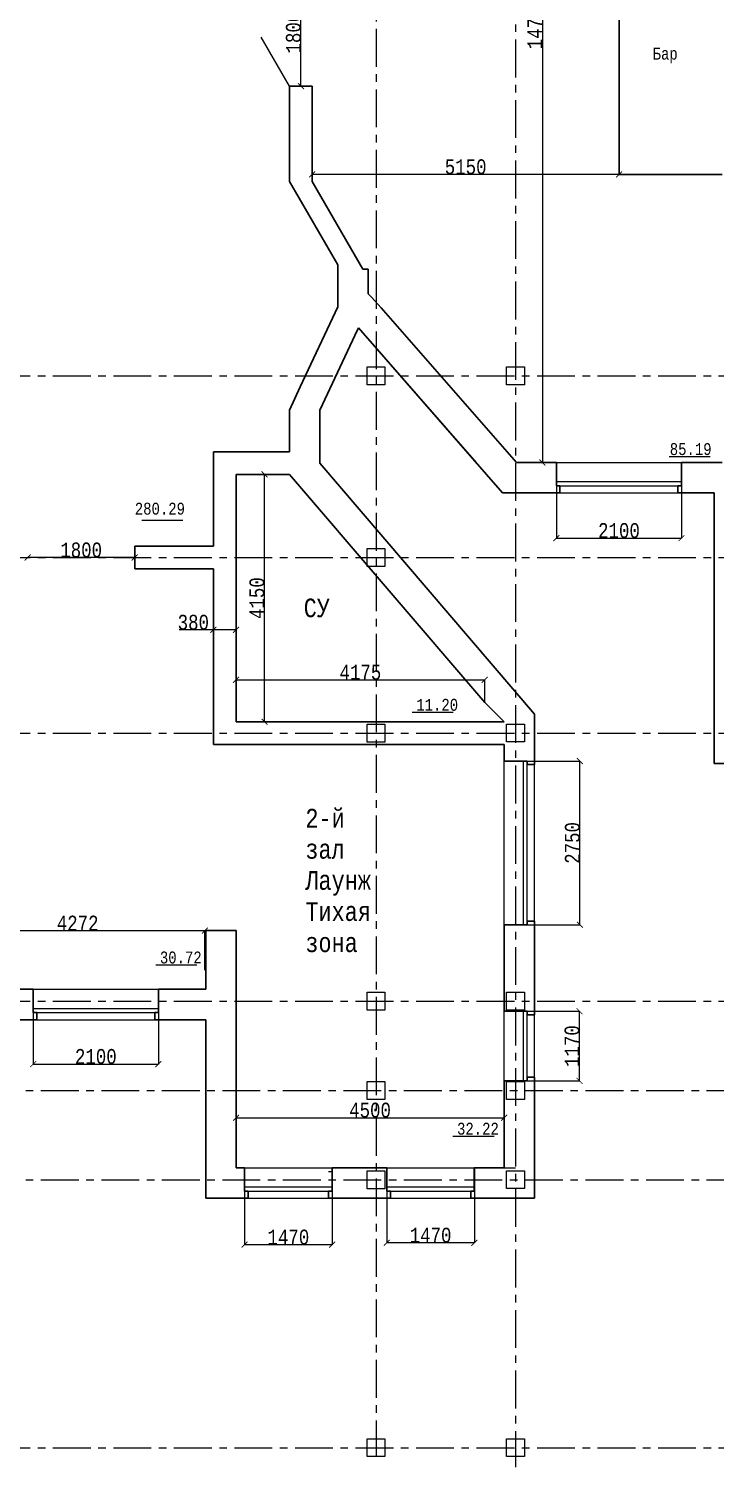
# Model space of a CAD drawing. Header units: millimetres. Extents: x -689206 to 4969298, y -1019800 to 703299.
# Drawn here: x 348724 to 360249, y 656832 to 680988 of the extents above; entities that cross this region are included whole.
import ezdxf

# ---------------------------------------------------------------- set-up
doc = ezdxf.new("R2010")
doc.units = ezdxf.units.MM
doc.linetypes.add('осеваяX2', pattern=[101.6, 63.5, -12.7, 12.7, -12.7])
for name, color, linetype, lineweight in [('несущие', 7, 'Continuous', 30), ('ОКНА', 250, 'Continuous', 20), ('РАЗМЕРЫ', 7, 'Continuous', 9), ('стены', 7, 'Continuous', 20)]:
    doc.layers.add(name, color=color, linetype=linetype, lineweight=lineweight)
doc.styles.add('Аннотативный', font='isocteur.ttf', dxfattribs={"width": 0.7, "height": 250})
doc.dimstyles.new('Аннотативный', dxfattribs={"dimscale": 0, "dimtxt": 250, "dimasz": 100, "dimexe": 1.25, "dimexo": 0.625, "dimtad": 1, "dimdec": 0, "dimtxsty": 'Аннотативный', "dimblk": 'ARCHTICK', "dimcen": 2.5, "dimadec": 0, "dimazin": 0, "dimtfac": 1, "dimtdec": 0, "dimtmove": 0, "dimatfit": 3, "dimfxl": 1, "dimarcsym": 0})

# ---------------------------------------------------------------- blocks, each defined once
blk = doc.blocks.new('_ArchTick')
at = {"color": 0, "linetype": 'ByBlock', "const_width": 0.15}
blk.add_lwpolyline([(-0.5, -0.5), (0.5, 0.5)], dxfattribs=at)
blk = doc.blocks.new('*D92')
at = {"layer": 'Defpoints', "color": 0, "lineweight": 20, "transparency": 16777216}
for p in [(352204, 662702), (356704, 662702), (356704, 662702)]:
    blk.add_point(p, dxfattribs=at)
at = {"layer": 'стены', "color": 0, "lineweight": -2, "transparency": 16777216}
for p, q in [((352204, 662702), (352204, 662703)), ((352204, 662702), (356704, 662702)), ((356704, 662701), (356704, 662701))]:
    blk.add_line(p, q, dxfattribs=at)
at = {"layer": 'стены', "color": 0, "lineweight": -2, "transparency": 16777216, "xscale": 100, "yscale": 100, "zscale": 100, "rotation": 180}
blk.add_blockref('_ArchTick', (352204, 662702), dxfattribs=at)
at = {"layer": 'стены', "color": 0, "lineweight": -2, "transparency": 16777216, "xscale": 100, "yscale": 100, "zscale": 100}
blk.add_blockref('_ArchTick', (356704, 662702), dxfattribs=at)
at = {"layer": 'стены', "color": 0, "lineweight": 13, "transparency": 16777216, "insert": (354454, 662827), "char_height": 250, "attachment_point": 5, "style": 'Аннотативный'}
blk.add_mtext('4500', dxfattribs=at)
blk = doc.blocks.new('*D99')
at = {"layer": 'Defpoints', "color": 0, "lineweight": 20, "transparency": 16777216}
for p in [(351681, 665844), (347409, 665176), (351681, 665176)]:
    blk.add_point(p, dxfattribs=at)
at = {"layer": 'стены', "color": 0, "lineweight": -2, "transparency": 16777216}
for p, q in [((347409, 665177), (347409, 665845)), ((347409, 665844), (351681, 665844)), ((351681, 665177), (351681, 665845))]:
    blk.add_line(p, q, dxfattribs=at)
at = {"layer": 'стены', "color": 0, "lineweight": -2, "transparency": 16777216, "xscale": 100, "yscale": 100, "zscale": 100, "rotation": 180}
blk.add_blockref('_ArchTick', (347409, 665844), dxfattribs=at)
at = {"layer": 'стены', "color": 0, "lineweight": -2, "transparency": 16777216, "xscale": 100, "yscale": 100, "zscale": 100}
blk.add_blockref('_ArchTick', (351681, 665844), dxfattribs=at)
at = {"layer": 'стены', "color": 0, "lineweight": 13, "transparency": 16777216, "insert": (349545, 665969), "char_height": 250, "attachment_point": 5, "style": 'Аннотативный'}
blk.add_mtext('4272', dxfattribs=at)
blk = doc.blocks.new('*D65')
at = {"layer": 'Defpoints', "color": 0, "lineweight": 20, "transparency": 16777216}
for p in [(356379, 670054), (352204, 669674), (356379, 669674)]:
    blk.add_point(p, dxfattribs=at)
at = {"layer": 'стены', "color": 0, "lineweight": -2, "transparency": 16777216}
for p, q in [((352204, 669674), (352204, 670055)), ((352204, 670054), (356379, 670054)), ((356379, 669674), (356379, 670055))]:
    blk.add_line(p, q, dxfattribs=at)
at = {"layer": 'стены', "color": 0, "lineweight": -2, "transparency": 16777216, "xscale": 100, "yscale": 100, "zscale": 100, "rotation": 180}
blk.add_blockref('_ArchTick', (352204, 670054), dxfattribs=at)
at = {"layer": 'стены', "color": 0, "lineweight": -2, "transparency": 16777216, "xscale": 100, "yscale": 100, "zscale": 100}
blk.add_blockref('_ArchTick', (356379, 670054), dxfattribs=at)
at = {"layer": 'стены', "color": 0, "lineweight": 13, "transparency": 16777216, "insert": (354292, 670180), "char_height": 250, "attachment_point": 5, "style": 'Аннотативный'}
blk.add_mtext('4175', dxfattribs=at)
blk = doc.blocks.new('*D140')
at = {"layer": 'Defpoints', "color": 0, "lineweight": 20, "transparency": 16777216}
for p in [(353483, 678543), (353483, 678543), (358634, 678543)]:
    blk.add_point(p, dxfattribs=at)
at = {"layer": 'стены', "color": 0, "lineweight": -2, "transparency": 16777216}
for p, q in [((353483, 678544), (353483, 678545)), ((358634, 678543), (353483, 678543)), ((358634, 678544), (358634, 678545))]:
    blk.add_line(p, q, dxfattribs=at)
at = {"layer": 'стены', "color": 0, "lineweight": -2, "transparency": 16777216, "xscale": 100, "yscale": 100, "zscale": 100, "rotation": 180}
blk.add_blockref('_ArchTick', (353483, 678543), dxfattribs=at)
at = {"layer": 'стены', "color": 0, "lineweight": -2, "transparency": 16777216, "xscale": 100, "yscale": 100, "zscale": 100}
blk.add_blockref('_ArchTick', (358634, 678543), dxfattribs=at)
at = {"layer": 'стены', "color": 0, "transparency": 16777216, "insert": (356059, 678669), "char_height": 250, "attachment_point": 5, "style": 'Аннотативный'}
blk.add_mtext('5150', dxfattribs=at)
blk = doc.blocks.new('*D216')
at = {"layer": 'Defpoints', "color": 0, "lineweight": 20, "transparency": 16777216}
for p in [(356704, 664489), (357972, 664489), (356704, 663319)]:
    blk.add_point(p, dxfattribs=at)
at = {"layer": 'ОКНА', "color": 0, "lineweight": -2, "transparency": 16777216}
for p, q in [((356705, 664489), (357973, 664489)), ((357972, 663319), (357972, 664489)), ((356705, 663319), (357973, 663319))]:
    blk.add_line(p, q, dxfattribs=at)
at = {"layer": 'ОКНА', "color": 0, "lineweight": -2, "transparency": 16777216, "xscale": 100, "yscale": 100, "zscale": 100}
for p, rotation in [((357972, 664489), 90), ((357972, 663319), 270)]:
    blk.add_blockref('_ArchTick', p, dxfattribs=dict(at, rotation=rotation))
at = {"layer": 'ОКНА', "color": 0, "lineweight": 13, "transparency": 16777216, "insert": (357846, 663904), "char_height": 250, "attachment_point": 5, "rotation": 90, "style": 'Аннотативный'}
blk.add_mtext('1170', dxfattribs=at)
blk = doc.blocks.new('*D249')
at = {"layer": 'Defpoints', "color": 0, "linetype": 'ByBlock', "lineweight": 20, "transparency": 16777216}
for p in [(348800, 664857), (350900, 664857), (350900, 663602)]:
    blk.add_point(p, dxfattribs=at)
at = {"layer": 'РАЗМЕРЫ', "color": 0, "linetype": 'ByBlock', "lineweight": -2, "transparency": 16777216}
for p, q in [((348800, 664857), (348800, 663601)), ((350900, 664857), (350900, 663601)), ((348800, 663602), (350900, 663602))]:
    blk.add_line(p, q, dxfattribs=at)
at = {"layer": 'РАЗМЕРЫ', "color": 0, "linetype": 'ByBlock', "lineweight": -2, "transparency": 16777216, "xscale": 100, "yscale": 100, "zscale": 100, "rotation": 180}
blk.add_blockref('_ArchTick', (348800, 663602), dxfattribs=at)
at = {"layer": 'РАЗМЕРЫ', "color": 0, "linetype": 'ByBlock', "lineweight": -2, "transparency": 16777216, "xscale": 100, "yscale": 100, "zscale": 100}
blk.add_blockref('_ArchTick', (350900, 663602), dxfattribs=at)
at = {"layer": 'РАЗМЕРЫ', "color": 0, "linetype": 'ByBlock', "lineweight": 13, "transparency": 16777216, "insert": (349850, 663728), "char_height": 250, "attachment_point": 5, "style": 'Аннотативный'}
blk.add_mtext('2100', dxfattribs=at)
blk = doc.blocks.new('*D250')
at = {"layer": 'Defpoints', "color": 0, "linetype": 'ByBlock', "lineweight": 20, "transparency": 16777216}
for p in [(352348, 661858), (353818, 661858), (353818, 660570)]:
    blk.add_point(p, dxfattribs=at)
at = {"layer": 'РАЗМЕРЫ', "color": 0, "linetype": 'ByBlock', "lineweight": -2, "transparency": 16777216}
for p, q in [((352348, 661857), (352348, 660568)), ((353818, 661857), (353818, 660568)), ((352348, 660570), (353818, 660570))]:
    blk.add_line(p, q, dxfattribs=at)
at = {"layer": 'РАЗМЕРЫ', "color": 0, "linetype": 'ByBlock', "lineweight": -2, "transparency": 16777216, "xscale": 100, "yscale": 100, "zscale": 100, "rotation": 180}
blk.add_blockref('_ArchTick', (352348, 660570), dxfattribs=at)
at = {"layer": 'РАЗМЕРЫ', "color": 0, "linetype": 'ByBlock', "lineweight": -2, "transparency": 16777216, "xscale": 100, "yscale": 100, "zscale": 100}
blk.add_blockref('_ArchTick', (353818, 660570), dxfattribs=at)
at = {"layer": 'РАЗМЕРЫ', "color": 0, "linetype": 'ByBlock', "lineweight": 13, "transparency": 16777216, "insert": (353083, 660695), "char_height": 250, "attachment_point": 5, "style": 'Аннотативный'}
blk.add_mtext('1470', dxfattribs=at)
blk = doc.blocks.new('*D251')
at = {"layer": 'Defpoints', "color": 0, "linetype": 'ByBlock', "lineweight": 20, "transparency": 16777216}
for p in [(354735, 661858), (356205, 661858), (354735, 660601)]:
    blk.add_point(p, dxfattribs=at)
at = {"layer": 'РАЗМЕРЫ', "color": 0, "linetype": 'ByBlock', "lineweight": -2, "transparency": 16777216}
for p, q in [((354735, 661857), (354735, 660600)), ((356205, 661857), (356205, 660600)), ((356205, 660601), (354735, 660601))]:
    blk.add_line(p, q, dxfattribs=at)
at = {"layer": 'РАЗМЕРЫ', "color": 0, "linetype": 'ByBlock', "lineweight": -2, "transparency": 16777216, "xscale": 100, "yscale": 100, "zscale": 100, "rotation": 180}
blk.add_blockref('_ArchTick', (354735, 660601), dxfattribs=at)
at = {"layer": 'РАЗМЕРЫ', "color": 0, "linetype": 'ByBlock', "lineweight": -2, "transparency": 16777216, "xscale": 100, "yscale": 100, "zscale": 100}
blk.add_blockref('_ArchTick', (356205, 660601), dxfattribs=at)
at = {"layer": 'РАЗМЕРЫ', "color": 0, "linetype": 'ByBlock', "lineweight": 13, "transparency": 16777216, "insert": (355470, 660727), "char_height": 250, "attachment_point": 5, "style": 'Аннотативный'}
blk.add_mtext('1470', dxfattribs=at)
blk = doc.blocks.new('*D252')
at = {"layer": 'Defpoints', "color": 0, "linetype": 'ByBlock', "lineweight": 20, "transparency": 16777216}
for p in [(356704, 668691), (357977, 668691), (356704, 665941)]:
    blk.add_point(p, dxfattribs=at)
at = {"layer": 'РАЗМЕРЫ', "color": 0, "linetype": 'ByBlock', "lineweight": -2, "transparency": 16777216}
for p, q in [((356705, 668691), (357979, 668691)), ((357977, 665941), (357977, 668691)), ((356705, 665941), (357979, 665941))]:
    blk.add_line(p, q, dxfattribs=at)
at = {"layer": 'РАЗМЕРЫ', "color": 0, "linetype": 'ByBlock', "lineweight": -2, "transparency": 16777216, "xscale": 100, "yscale": 100, "zscale": 100}
for p, rotation in [((357977, 668691), 90), ((357977, 665941), 270)]:
    blk.add_blockref('_ArchTick', p, dxfattribs=dict(at, rotation=rotation))
at = {"layer": 'РАЗМЕРЫ', "color": 0, "linetype": 'ByBlock', "lineweight": 13, "transparency": 16777216, "insert": (357852, 667316), "char_height": 250, "attachment_point": 5, "rotation": 90, "style": 'Аннотативный'}
blk.add_mtext('2750', dxfattribs=at)
blk = doc.blocks.new('*D259')
at = {"layer": 'Defpoints', "color": 0, "linetype": 'ByBlock', "lineweight": 20, "transparency": 16777216}
for p in [(357583, 673705), (359683, 673705), (359683, 672434)]:
    blk.add_point(p, dxfattribs=at)
at = {"layer": 'РАЗМЕРЫ', "color": 0, "linetype": 'ByBlock', "lineweight": -2, "transparency": 16777216}
for p, q in [((357583, 673704), (357583, 672433)), ((359683, 673704), (359683, 672433)), ((357583, 672434), (359683, 672434))]:
    blk.add_line(p, q, dxfattribs=at)
at = {"layer": 'РАЗМЕРЫ', "color": 0, "linetype": 'ByBlock', "lineweight": -2, "transparency": 16777216, "xscale": 100, "yscale": 100, "zscale": 100, "rotation": 180}
blk.add_blockref('_ArchTick', (357583, 672434), dxfattribs=at)
at = {"layer": 'РАЗМЕРЫ', "color": 0, "linetype": 'ByBlock', "lineweight": -2, "transparency": 16777216, "xscale": 100, "yscale": 100, "zscale": 100}
blk.add_blockref('_ArchTick', (359683, 672434), dxfattribs=at)
at = {"layer": 'РАЗМЕРЫ', "color": 0, "linetype": 'ByBlock', "lineweight": 13, "transparency": 16777216, "insert": (358633, 672560), "char_height": 250, "attachment_point": 5, "style": 'Аннотативный'}
blk.add_mtext('2100', dxfattribs=at)
blk = doc.blocks.new('*D261')
at = {"layer": 'Defpoints', "color": 0, "linetype": 'ByBlock', "lineweight": 20, "transparency": 16777216}
for p in [(357348, 688460), (357348, 673705), (357348, 673705)]:
    blk.add_point(p, dxfattribs=at)
at = {"layer": 'РАЗМЕРЫ', "color": 0, "linetype": 'ByBlock', "lineweight": -2, "transparency": 16777216}
for p, q in [((357348, 688460), (357349, 688460)), ((357348, 688460), (357348, 673705)), ((357348, 673705), (357349, 673705))]:
    blk.add_line(p, q, dxfattribs=at)
at = {"layer": 'РАЗМЕРЫ', "color": 0, "linetype": 'ByBlock', "lineweight": -2, "transparency": 16777216, "xscale": 100, "yscale": 100, "zscale": 100}
for p, rotation in [((357348, 688460), 90), ((357348, 673705), 270)]:
    blk.add_blockref('_ArchTick', p, dxfattribs=dict(at, rotation=rotation))
at = {"layer": 'РАЗМЕРЫ', "color": 0, "linetype": 'ByBlock', "lineweight": 13, "transparency": 16777216, "insert": (357222, 681082), "char_height": 250, "attachment_point": 5, "rotation": 90, "style": 'Аннотативный'}
blk.add_mtext('14760', dxfattribs=at)
blk = doc.blocks.new('*D262')
at = {"layer": 'Defpoints', "color": 0, "linetype": 'ByBlock', "lineweight": 20, "transparency": 16777216}
for p in [(352204, 673504), (352682, 673504), (352204, 669350)]:
    blk.add_point(p, dxfattribs=at)
at = {"layer": 'РАЗМЕРЫ', "color": 0, "linetype": 'ByBlock', "lineweight": -2, "transparency": 16777216}
for p, q in [((352205, 673504), (352683, 673504)), ((352682, 669350), (352682, 673504)), ((352205, 669350), (352683, 669350))]:
    blk.add_line(p, q, dxfattribs=at)
at = {"layer": 'РАЗМЕРЫ', "color": 0, "linetype": 'ByBlock', "lineweight": -2, "transparency": 16777216, "xscale": 100, "yscale": 100, "zscale": 100}
for p, rotation in [((352682, 673504), 90), ((352682, 669350), 270)]:
    blk.add_blockref('_ArchTick', p, dxfattribs=dict(at, rotation=rotation))
at = {"layer": 'РАЗМЕРЫ', "color": 0, "linetype": 'ByBlock', "lineweight": 13, "transparency": 16777216, "insert": (352556, 671427), "char_height": 250, "attachment_point": 5, "rotation": 90, "style": 'Аннотативный'}
blk.add_mtext('4150', dxfattribs=at)
blk = doc.blocks.new('*D280')
at = {"layer": 'Defpoints', "color": 0, "linetype": 'ByBlock', "lineweight": 20, "transparency": 16777216}
for p in [(353293, 681824), (353293, 681824), (353293, 680024)]:
    blk.add_point(p, dxfattribs=at)
at = {"layer": 'РАЗМЕРЫ', "color": 0, "linetype": 'ByBlock', "lineweight": -2, "transparency": 16777216}
for p, q in [((353293, 680024), (353293, 681824)), ((353294, 681824), (353295, 681824)), ((353294, 680024), (353295, 680024))]:
    blk.add_line(p, q, dxfattribs=at)
at = {"layer": 'РАЗМЕРЫ', "color": 0, "linetype": 'ByBlock', "lineweight": -2, "transparency": 16777216, "xscale": 100, "yscale": 100, "zscale": 100}
for p, rotation in [((353293, 681824), 90), ((353293, 680024), 270)]:
    blk.add_blockref('_ArchTick', p, dxfattribs=dict(at, rotation=rotation))
at = {"layer": 'РАЗМЕРЫ', "color": 0, "linetype": 'ByBlock', "lineweight": 13, "transparency": 16777216, "insert": (353168, 680924), "char_height": 250, "attachment_point": 5, "rotation": 90, "style": 'Аннотативный'}
blk.add_mtext('1800', dxfattribs=at)
blk = doc.blocks.new('*D284')
at = {"layer": 'Defpoints', "color": 0, "linetype": 'ByBlock', "lineweight": 20, "transparency": 16777216}
for p in [(351824, 670894), (351824, 670894), (352204, 670894)]:
    blk.add_point(p, dxfattribs=at)
at = {"layer": 'РАЗМЕРЫ', "color": 0, "linetype": 'ByBlock', "lineweight": -2, "transparency": 16777216}
for p, q in [((351824, 670894), (351251, 670894)), ((351824, 670895), (351824, 670896)), ((352204, 670894), (351824, 670894)), ((352204, 670895), (352204, 670896))]:
    blk.add_line(p, q, dxfattribs=at)
at = {"layer": 'РАЗМЕРЫ', "color": 0, "linetype": 'ByBlock', "lineweight": -2, "transparency": 16777216, "xscale": 100, "yscale": 100, "zscale": 100, "rotation": 180}
blk.add_blockref('_ArchTick', (351824, 670894), dxfattribs=at)
at = {"layer": 'РАЗМЕРЫ', "color": 0, "linetype": 'ByBlock', "lineweight": -2, "transparency": 16777216, "xscale": 100, "yscale": 100, "zscale": 100}
blk.add_blockref('_ArchTick', (352204, 670894), dxfattribs=at)
at = {"layer": 'РАЗМЕРЫ', "color": 0, "linetype": 'ByBlock', "lineweight": 13, "transparency": 16777216, "insert": (351487, 671020), "char_height": 250, "attachment_point": 5, "style": 'Аннотативный'}
blk.add_mtext('380', dxfattribs=at)
blk = doc.blocks.new('*D483')
at = {"layer": 'Defpoints', "color": 0, "linetype": 'ByBlock', "lineweight": 20, "transparency": 16777216}
for p in [(348704, 672109), (348704, 672109), (350504, 672108)]:
    blk.add_point(p, dxfattribs=at)
at = {"layer": 'РАЗМЕРЫ', "color": 0, "linetype": 'ByBlock', "lineweight": -2, "transparency": 16777216}
for p, q in [((348704, 672109), (348704, 672110)), ((350504, 672109), (348704, 672109)), ((350504, 672108), (350504, 672110))]:
    blk.add_line(p, q, dxfattribs=at)
at = {"layer": 'РАЗМЕРЫ', "color": 0, "linetype": 'ByBlock', "lineweight": -2, "transparency": 16777216, "xscale": 100, "yscale": 100, "zscale": 100, "rotation": 180}
blk.add_blockref('_ArchTick', (348704, 672109), dxfattribs=at)
at = {"layer": 'РАЗМЕРЫ', "color": 0, "linetype": 'ByBlock', "lineweight": -2, "transparency": 16777216, "xscale": 100, "yscale": 100, "zscale": 100}
blk.add_blockref('_ArchTick', (350504, 672109), dxfattribs=at)
at = {"layer": 'РАЗМЕРЫ', "color": 0, "linetype": 'ByBlock', "lineweight": 20, "transparency": 16777216, "insert": (349604, 672234), "char_height": 250, "attachment_point": 5, "style": 'Аннотативный'}
blk.add_mtext('1800', dxfattribs=at)

msp = doc.modelspace()

# ---------------------------------------------------------------- linework, layer by layer
at = {"layer": 'несущие', "color": 18, "linetype": 'ByBlock', "lineweight": 30, "true_color": 0x000000}
for p, q in [((353912.7, 676320.2), (353912.7, 677023.9)), ((354422.7, 676539.1), (354422.7, 676951.8)), ((354479.1, 676478.8), (354422.7, 676539.1)), ((353280.8, 674973.1), (353099.1, 674584.8)), ((353099.1, 673883.8), (353099.1, 674584.8))]:
    msp.add_line(p, q, dxfattribs=at)
at = {"layer": 'несущие', "color": 0}
for p, q in [((353099.1, 673883.8), (351824.3, 673883.8)), ((352204.3, 673883.8), (351824.3, 673883.8)), ((351824.3, 673883.8), (351824.3, 672297.8)), ((351824.3, 671917.8), (351824.3, 668969.8)), ((356379.4, 669673.8), (356704.3, 669349.8)), ((352204.3, 669349.8), (356704.3, 669349.8)), ((356704.3, 668969.8), (351824.3, 668969.8)), ((351694.3, 665843.8), (351694.3, 664857.4)), ((347408.8, 664857.4), (348799.9, 664857.4)), ((350899.9, 664857.4), (351694.3, 664857.4)), ((348859.9, 664347.4), (347540.6, 664347.4)), ((351694.3, 664347.4), (350839.9, 664347.4)), ((356704.3, 664489.5), (357094.3, 664489.5)), ((356704.3, 663319.5), (357094.3, 663319.5))]:
    msp.add_line(p, q, dxfattribs=at)
at = {"layer": 'несущие', "lineweight": 30}
for p, q in [((360233.7, 668647.8), (360233.7, 669246.4)), ((351694.3, 661347.8), (351694.3, 661857.8)), ((351694.3, 661795.3), (351694.3, 661657.8)), ((352204.3, 661857.8), (352348.3, 661857.8)), ((352204.3, 661857.8), (352348.3, 661857.8)), ((353818.3, 661857.8), (354734.7, 661857.8)), ((356204.7, 661857.8), (356704.3, 661857.8)), ((357214.3, 661857.8), (357214.3, 661347.8)), ((352408.3, 661347.8), (351694.3, 661347.8)), ((354794.7, 661347.8), (353758.3, 661347.8)), ((357214.3, 661347.8), (356144.7, 661347.8))]:
    msp.add_line(p, q, dxfattribs=at)
at = {"layer": 'ОКНА'}
for p, q in [((357582.8, 673314.6), (357582.8, 673384.6)), ((357582.8, 673384.6), (359682.8, 673384.6)), ((357642.8, 673314.6), (359622.8, 673314.6)), ((348799.9, 664537.4), (350899.9, 664537.4)), ((348799.9, 664467.4), (350899.9, 664467.4)), ((352348.3, 661537.8), (353818.3, 661537.8)), ((352408.3, 661467.8), (353758.3, 661467.8)), ((354734.7, 661537.8), (356204.7, 661537.8)), ((354794.7, 661467.8), (356144.7, 661467.8))]:
    msp.add_line(p, q, dxfattribs=at)
at = {"layer": 'ОКНА', "lineweight": 25}
for p, q in [((357024.3, 668690.8), (357024.3, 665940.8)), ((357094.3, 666000.8), (357094.3, 668630.8)), ((357024.3, 664489.5), (357024.3, 663319.5)), ((357094.3, 663319.5), (357094.3, 664489.5))]:
    msp.add_line(p, q, dxfattribs=at)
at = {"layer": 'ОКНА', "color": 0}
for p, q in [((348799.9, 664857.4), (350899.9, 664857.4)), ((348859.9, 664347.4), (350839.9, 664347.4)), ((352348.3, 661857.8), (353818.3, 661857.8)), ((354734.7, 661857.8), (356204.7, 661857.8)), ((356704.3, 661857.8), (356894.3, 661857.8)), ((352408.3, 661347.8), (353758.3, 661347.8)), ((354794.7, 661347.8), (356144.7, 661347.8))]:
    msp.add_line(p, q, dxfattribs=at)
at = {"layer": 'ОКНА', "color": 18, "lineweight": 30, "true_color": 0x000000}
for p, q in [((352348.3, 661467.8), (352408.3, 661467.8)), ((352408.3, 661347.8), (352408.3, 661467.8)), ((353818.3, 661467.8), (353758.3, 661467.8)), ((353758.3, 661467.8), (353758.3, 661347.8)), ((354734.7, 661467.8), (354794.7, 661467.8)), ((354794.7, 661347.8), (354794.7, 661467.8)), ((356204.7, 661467.8), (356144.7, 661467.8)), ((356144.7, 661467.8), (356144.7, 661347.8))]:
    msp.add_line(p, q, dxfattribs=at)
at = {"layer": 'ОКНА', "color": 7, "lineweight": 30, "true_color": 0xffffff}
for p, q in [((352408.3, 661467.8), (352408.3, 661347.8)), ((354794.7, 661467.8), (354794.7, 661347.8))]:
    msp.add_line(p, q, dxfattribs=at)
at = {"layer": 'РАЗМЕРЫ', "lineweight": 30}
for p, q in [((354479.1, 676478.8), (354643, 676303.2)), ((354643, 676303.2), (356910.5, 673704.6)), ((354261.2, 675965.1), (356678.7, 673194.6)), ((357027.7, 673704.6), (356910.5, 673704.6)), ((357582.8, 673704.6), (357027.7, 673704.6)), ((360363.7, 673704.6), (359682.8, 673704.6)), ((357582.8, 673314.6), (357642.8, 673314.6)), ((357642.8, 673314.6), (357642.8, 673194.6)), ((359682.8, 673314.6), (359622.8, 673314.6)), ((359622.8, 673314.6), (359622.8, 673194.6)), ((357642.8, 673194.6), (356678.7, 673194.6)), ((360233.7, 673194.6), (359622.8, 673194.6)), ((357094.3, 668690.8), (357094.3, 668630.8)), ((357094.3, 668630.8), (357214.3, 668630.8)), ((357214.3, 668630.8), (357094.3, 668630.8)), ((357094.3, 665940.8), (357094.3, 666000.8)), ((357094.3, 666000.8), (357214.3, 666000.8)), ((348799.9, 664467.4), (348859.9, 664467.4)), ((348859.9, 664347.4), (348859.9, 664467.4)), ((350899.9, 664467.4), (350839.9, 664467.4)), ((350839.9, 664467.4), (350839.9, 664347.4)), ((357094.3, 664489.5), (357094.3, 664429.5)), ((357214.3, 664429.5), (357094.3, 664429.5)), ((357094.3, 663319.5), (357094.3, 663379.5)), ((357094.3, 663379.5), (357214.3, 663379.5))]:
    msp.add_line(p, q, dxfattribs=at)
at = {"layer": 'РАЗМЕРЫ', "color": 114, "true_color": 0x139b48}
for p, q in [((359474.6, 673805.8), (360163.9, 673805.8)), ((350624.3, 672737.8), (351313.5, 672737.8)), ((355162.4, 669511.2), (355851.7, 669511.2)), ((350857.6, 665268.2), (351546.9, 665268.2)), ((355846.6, 662392.4), (356535.8, 662392.4))]:
    msp.add_line(p, q, dxfattribs=at)
at = {"layer": 'РАЗМЕРЫ'}
for p, q in [((357582.8, 673704.6), (359682.8, 673704.6)), ((357642.8, 673194.6), (359622.8, 673194.6)), ((356704.3, 665940.8), (356704.3, 668690.8)), ((357214.3, 666000.8), (357214.3, 668630.8)), ((356704.3, 663309.8), (356704.3, 664489.5)), ((357214.3, 663379.5), (357214.3, 664429.5))]:
    msp.add_line(p, q, dxfattribs=at)
at = {"layer": 'РАЗМЕРЫ', "linetype": 'ByBlock', "lineweight": 30}
msp.add_line((350504.3, 672297.8), (350504.3, 671917.8), dxfattribs=at)
at = {"layer": 'стены', "color": 1, "linetype": 'осеваяX2', "lineweight": 15, "ltscale": 10}
for p, q in [((354554.2, 701305.3), (354554.2, 657009.8)), ((356894.3, 701127.2), (356894.3, 656831.8)), ((312554.2, 675159.8), (384704.2, 675159.8)), ((312554.2, 672107.8), (384704.2, 672107.8)), ((312554.2, 669159.8), (384704.2, 669159.8)), ((312554.2, 664657.8), (384704.2, 664657.8)), ((312351.9, 663157.8), (384501.9, 663157.8)), ((312351.9, 661657.8), (384501.9, 661657.8)), ((312554.2, 657157.8), (384704.2, 657157.8))]:
    msp.add_line(p, q, dxfattribs=at)
at = {"layer": 'стены', "lineweight": 30}
for p, q in [((358634.1, 678543.3), (358634.1, 682704.3)), ((353103.3, 678425.8), (353103.3, 680023.6)), ((353483.3, 680023.6), (353103.3, 680023.6)), ((353483.3, 678425.8), (353483.3, 680023.6)), ((353912.7, 677023.9), (353103.3, 678425.8)), ((354334.3, 676951.8), (353483.3, 678425.8)), ((360363.6, 678543.3), (358634.1, 678543.3)), ((354422.7, 676951.8), (354334.3, 676951.8)), ((353912.7, 676320.2), (353280.8, 674973.1)), ((354240.9, 675929.8), (353609.1, 674582.8)), ((354240.9, 675929.8), (354261.2, 675965.1)), ((354261.2, 675965.1), (356224, 673715.7)), ((354261.2, 675965.1), (356233.7, 673704.6)), ((353609.1, 673691.9), (353609.1, 674582.8)), ((352204.3, 669349.8), (352204.3, 673503.8)), ((352204.3, 673503.8), (353099.1, 673503.8)), ((356379.4, 669673.8), (353099.1, 673503.8)), ((357214.3, 669477.3), (353609.1, 673691.9)), ((357582.8, 673314.6), (357582.8, 673704.6)), ((356678.7, 673194.6), (357642.8, 673194.6)), ((359622.8, 673194.6), (360233.7, 673194.6)), ((360233.7, 671441.8), (360233.7, 673194.6)), ((350504.3, 672297.8), (351824.3, 672297.8)), ((350504.3, 671917.8), (351824.3, 671917.8)), ((354737.3, 671588.8), (354739.2, 671588.8)), ((354841.8, 671468.8), (354842, 671468.8)), ((360233.7, 669245.2), (360233.7, 671441.8)), ((357214.3, 669479.3), (357118.1, 669589.8)), ((357214.3, 668630.8), (357214.3, 669477.3)), ((356704.3, 668690.8), (356704.3, 668969.8)), ((363609.9, 668647.8), (360233.7, 668647.8)), ((357214.3, 666000.8), (357214.3, 664429.5)), ((351694.3, 665843.8), (352204.3, 665843.8)), ((352204.3, 661857.8), (352204.3, 665843.8)), ((356704.3, 664489.5), (356704.3, 665940.8)), ((348799.9, 664857.4), (348799.9, 664467.4)), ((350899.9, 664467.4), (350899.9, 664857.4)), ((351694.3, 661795.3), (351694.3, 664347.4)), ((357214.3, 663379.5), (357214.3, 661795.3)), ((356704.3, 661857.8), (356704.3, 663319.5))]:
    msp.add_line(p, q, dxfattribs=at)
at = {"layer": 'стены', "lineweight": 25}
for p, q in [((353103.3, 680023.6), (352628, 680846.9)), ((353103.3, 679480), (353103.3, 680023.6))]:
    msp.add_line(p, q, dxfattribs=at)
at = {"layer": 'стены', "color": 18, "lineweight": 30, "true_color": 0x000000}
for p, q in [((359682.8, 673704.6), (359682.8, 673314.6)), ((356704.3, 668690.8), (357094.3, 668690.8)), ((357094.3, 665940.8), (356704.3, 665940.8)), ((352348.3, 661857.8), (352348.3, 661467.8)), ((353818.3, 661467.8), (353818.3, 661857.8)), ((354734.7, 661857.8), (354734.7, 661467.8)), ((356204.7, 661467.8), (356204.7, 661857.8))]:
    msp.add_line(p, q, dxfattribs=at)
at = {"layer": 'стены'}
for p, q in [((357214.3, 668630.8), (357214.3, 669477.3)), ((357214.3, 666000.8), (357214.3, 665370.3)), ((357214.3, 662740.3), (357214.3, 662209.8)), ((357214.3, 661795.3), (357214.3, 662305.3))]:
    msp.add_line(p, q, dxfattribs=at)
at = {"layer": 'стены', "color": 152, "lineweight": 25, "true_color": 0x2776bb}
msp.add_line((353758.6, 661795.3), (353818.6, 661795.3), dxfattribs=at)
at = {"layer": 'стены', "color": 240, "true_color": 0xed1f24}
for points in [[(354404.2, 675309.8), (354704.2, 675309.8), (354704.2, 675009.8), (354404.2, 675009.8)], [(356744.3, 675309.8), (357044.3, 675309.8), (357044.3, 675009.8), (356744.3, 675009.8)], [(354404.2, 672258.8), (354704.2, 672258.8), (354704.2, 671958.8), (354404.2, 671958.8)], [(354404.2, 669309.8), (354704.2, 669309.8), (354704.2, 669009.8), (354404.2, 669009.8)], [(356744.3, 669311.8), (357044.3, 669311.8), (357044.3, 669011.8), (356744.3, 669011.8)], [(354404.2, 664807.8), (354704.2, 664807.8), (354704.2, 664507.8), (354404.2, 664507.8)], [(356744.3, 664809.8), (357044.3, 664809.8), (357044.3, 664509.8), (356744.3, 664509.8)], [(354404.2, 663309.8), (354704.2, 663309.8), (354704.2, 663009.8), (354404.2, 663009.8)], [(356744.3, 663309.8), (357044.3, 663309.8), (357044.3, 663009.8), (356744.3, 663009.8)], [(354404.2, 661807.8), (354704.2, 661807.8), (354704.2, 661507.8), (354404.2, 661507.8)], [(356744.3, 661809.8), (357044.3, 661809.8), (357044.3, 661509.8), (356744.3, 661509.8)], [(354404.2, 657309.8), (354704.2, 657309.8), (354704.2, 657009.8), (354404.2, 657009.8)], [(356744.3, 657309.8), (357044.3, 657309.8), (357044.3, 657009.8), (356744.3, 657009.8)]]:
    msp.add_lwpolyline(points, close=True, dxfattribs=at)

# ---------------------------------------------------------------- texts
at = {"attachment_point": 1, "style": 'Аннотативный'}
for s, insert, char_height, width in [('Бар', (359199.6, 680669.5), 199.11, 920.207), ('СУ', (353340.1, 671419.6), 313.6, 1449.342), ('2-й зал  Лаунж Тихая зона', (353368.1, 667888), 313.597, 1449.342)]:
    msp.add_mtext(s, dxfattribs=dict(at, insert=insert, char_height=char_height, width=width))
at = {"layer": 'РАЗМЕРЫ', "color": 114, "true_color": 0x139b48, "char_height": 200, "width": 656.117, "attachment_point": 1, "style": 'Аннотативный'}
for s, insert in [('85.19', (359486.3, 674029.8)), ('280.29', (350504.5, 673029)), ('11.20', (355230.7, 669735.2)), ('30.72', (350925.9, 665492.2)), ('32.22', (355914.9, 662616.5))]:
    msp.add_mtext(s, dxfattribs=dict(at, insert=insert))

# ---------------------------------------------------------------- dimensions: what is measured, and where the dimension line sits
at = {"layer": 'ОКНА', "lineweight": 13}
dim = msp.add_aligned_dim(p1=(356704.3, 663319.5), p2=(356704.3, 664489.5), distance=-1267.3, dimstyle='Аннотативный', dxfattribs=at)
dim.commit()
dim.dimension.update_dxf_attribs({"geometry": '*D216', "text_midpoint": (357846, 663904.5)})
at = {"layer": 'РАЗМЕРЫ', "color": 18, "linetype": 'ByBlock', "lineweight": 13, "true_color": 0x000000}
for base, p1, p2, text, picture, middle in [((357347.6, 673704.6), (357347.6, 688459.8), (357347.6, 673704.6), '14760', '*D261', (357222, 681082.2)), ((352681.7, 673503.8), (352204.3, 669349.8), (352204.3, 673503.8), '4150', '*D262', (352556, 671426.8))]:
    dim = msp.add_linear_dim(base=base, p1=p1, p2=p2, angle=90, text=text, dimstyle='Аннотативный', dxfattribs=at)
    dim.commit()
    dim.dimension.update_dxf_attribs({"geometry": picture, "text_midpoint": middle})
dim = msp.add_aligned_dim(p1=(353293.3, 680023.6), p2=(353293.3, 681823.6), distance=0, dimstyle='Аннотативный', dxfattribs=at)
dim.commit()
dim.dimension.update_dxf_attribs({"geometry": '*D280', "text_midpoint": (353167.7, 680923.6)})
for base, p1, p2, picture, middle in [((359682.8, 672433.9), (357582.8, 673704.6), (359682.8, 673704.6), '*D259', (358632.8, 672559.6)), ((351824.3, 670894.3), (352204.3, 670894.3), (351824.3, 670894.3), '*D284', (351487.4, 671019.9)), ((350899.9, 663602.1), (348799.9, 664857.4), (350899.9, 664857.4), '*D249', (349849.9, 663727.7)), ((353818.3, 660569.7), (352348.3, 661857.8), (353818.3, 661857.8), '*D250', (353083.3, 660695.3)), ((354734.7, 660601.4), (356204.7, 661857.8), (354734.7, 661857.8), '*D251', (355469.7, 660727))]:
    dim = msp.add_linear_dim(base=base, p1=p1, p2=p2, dimstyle='Аннотативный', dxfattribs=at)
    dim.commit()
    dim.dimension.update_dxf_attribs({"geometry": picture, "text_midpoint": middle})
at = {"layer": 'РАЗМЕРЫ', "linetype": 'ByBlock', "lineweight": 20}
dim = msp.add_linear_dim(base=(348704.2, 672108.8), p1=(350504.3, 672107.8), p2=(348704.2, 672108.8), dimstyle='Аннотативный', dxfattribs=at)
dim.commit()
dim.dimension.update_dxf_attribs({"geometry": '*D483', "text_midpoint": (349604.2, 672234.4)})
at = {"layer": 'РАЗМЕРЫ', "color": 18, "linetype": 'ByBlock', "lineweight": 13, "true_color": 0x000000}
dim = msp.add_linear_dim(base=(357977.3, 668690.8), p1=(356704.3, 665940.8), p2=(356704.3, 668690.8), angle=90, dimstyle='Аннотативный', dxfattribs=at)
dim.commit()
dim.dimension.update_dxf_attribs({"geometry": '*D252', "text_midpoint": (357851.6, 667315.8)})
at = {"layer": 'стены'}
dim = msp.add_aligned_dim(p1=(358634.1, 678543.3), p2=(353483.3, 678543.3), distance=0, text='5150', dimstyle='Аннотативный', dxfattribs=at)
dim.commit()
dim.dimension.update_dxf_attribs({"geometry": '*D140', "text_midpoint": (356058.7, 678669)})
at = {"layer": 'стены', "lineweight": 13}
for base, p1, p2, picture, middle in [((356379.4, 670054.1), (352204.3, 669673.8), (356379.4, 669673.8), '*D65', (354291.8, 670179.7)), ((351680.8, 665843.8), (347408.8, 665176.4), (351680.8, 665176.4), '*D99', (349544.8, 665969.4)), ((356704.3, 662701.8), (352204.3, 662701.8), (356704.3, 662701.8), '*D92', (354454.3, 662827.5))]:
    dim = msp.add_linear_dim(base=base, p1=p1, p2=p2, dimstyle='Аннотативный', dxfattribs=at)
    dim.commit()
    dim.dimension.update_dxf_attribs({"geometry": picture, "text_midpoint": middle})

doc.saveas('drawing.dxf')
